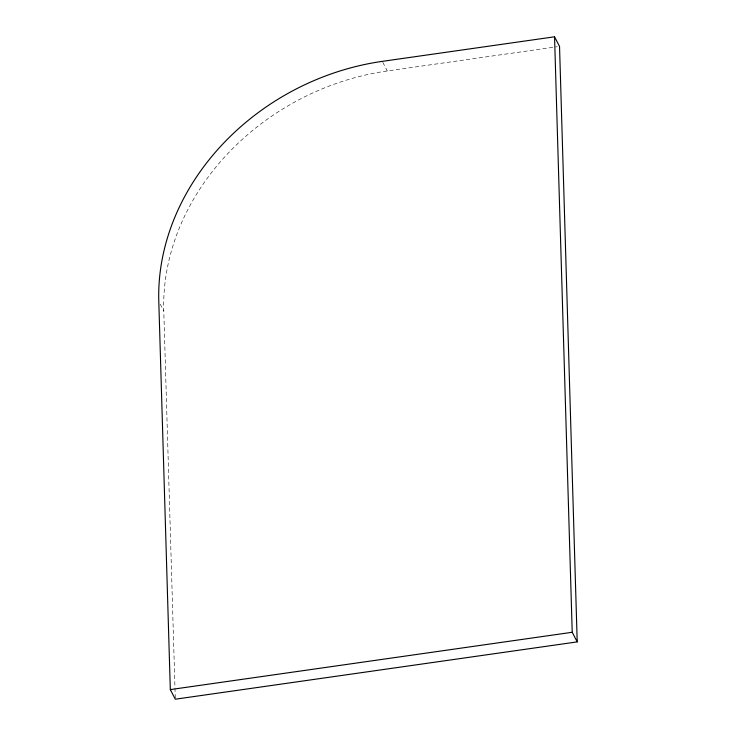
<?xml version="1.0" encoding="UTF-8"?>
<svg xmlns="http://www.w3.org/2000/svg" width="736" height="736" viewBox="0 0 736 736"><rect width="100%" height="100%" fill="white"/><g stroke="black" fill="none" stroke-linecap="round" stroke-linejoin="round"><path stroke-width="0.55" stroke-dasharray="3.68 2.76" d="M175.269 698.05L163.778 310.85A236.688 201.82 -27.4 0 1 387.283 70.969L557.262 46.727M382.803 62.33L387.283 70.969M160.292 304.124L163.778 310.85"/><path stroke-width="1.1" d="M554.548 36.8L382.306 61.364A236.688 201.82 -27.4 0 0 158.792 301.245L170.32 689.595L175.306 699.2L577.208 641.884L559.535 46.405L554.548 36.8L572.222 632.279L577.208 641.884M170.32 689.595L572.222 632.279"/></g></svg>
